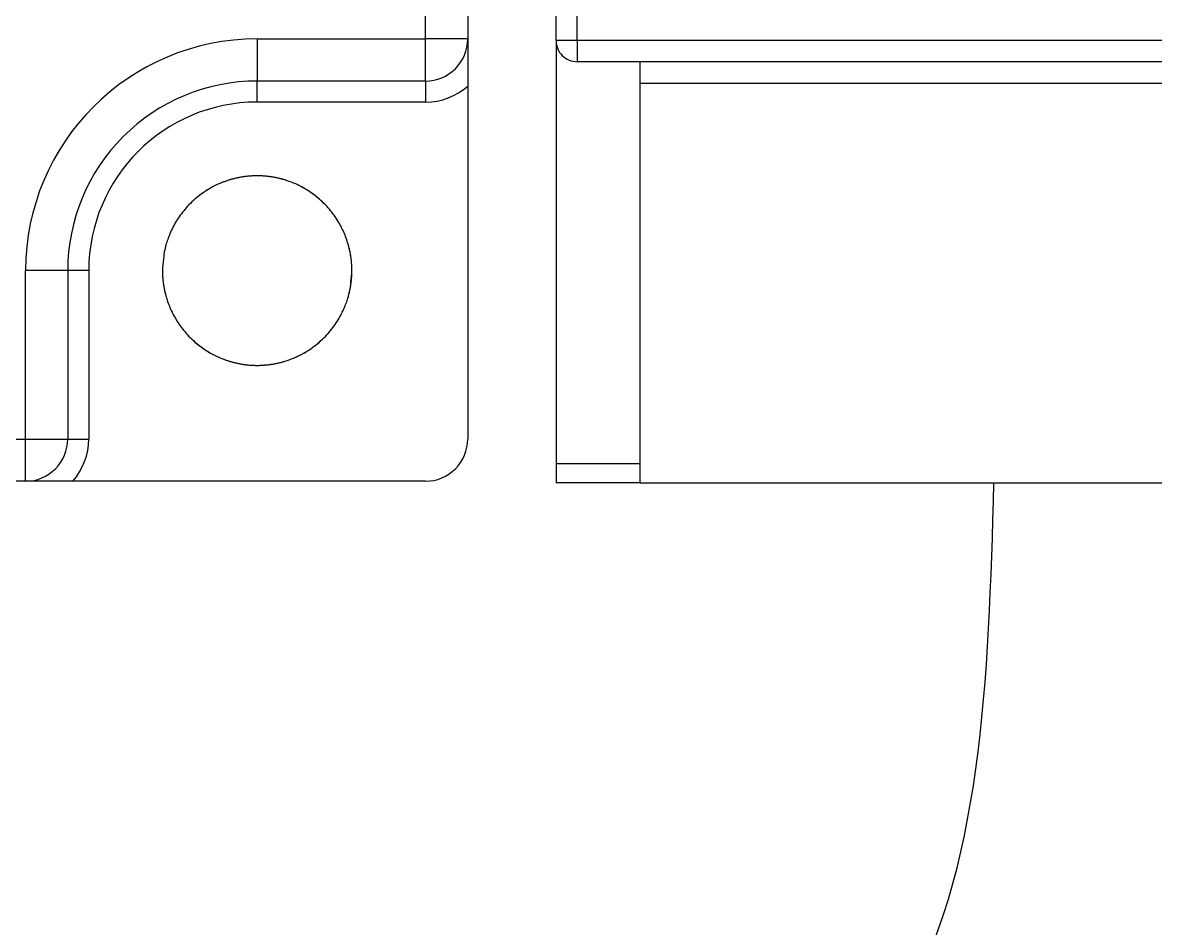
# Model space of a CAD drawing. Header units: millimetres. Extents: x 0 to 840, y -1485 to 297.
# Drawn here: x 86.681 to 89.371, y -1310.486 to -1308.336 of the extents above; entities that cross this region are included whole.
import ezdxf

# ---------------------------------------------------------------- set-up
doc = ezdxf.new("R2010")
doc.units = ezdxf.units.MM

# ---------------------------------------------------------------- blocks, each defined once
blk = doc.blocks.new('OTM30F3M_(40_60_63_80_100_125)')
at = {"linetype": 'Continuous'}
for p, q in [((15.9, 1.0541), (15.9, 1.4541)), ((16.26, 1.05), (16.26, 1.3)), ((15.5, 1.0541), (15.5, 0.9541)), ((15.5, 1.0541), (15.9, 1.0541)), ((16, 1.0541), (15.9, 1.0541)), ((15.9, 0.9541), (15.9, 1.0541)), ((16.26, 1.05), (16.21, 1.05)), ((16.26, 1.05), (16.26, 1)), ((18.29, 1.05), (16.26, 1.05)), ((15.5, 0.9041), (15.5, 0.9541)), ((15.9, 0.9541), (15.9, 0.9041)), ((15.9, 0.9041), (15.5, 0.9041)), ((15.05, 0.5041), (14.95, 0.5041)), ((14.95, 0.1041), (14.95, 0.5041)), ((15.1, 0.5041), (15.05, 0.5041)), ((15.1, 0.5041), (15.1, 0.1041)), ((14.69, 0.1041), (14.95, 0.1041)), ((14.95, 0.0041), (14.95, 0.1041)), ((14.95, 0.1041), (15.05, 0.1041)), ((15.05, 0.1041), (15.1, 0.1041))]:
    blk.add_line(p, q, dxfattribs=at)
for points in [[(16, 1.3), (16, 1.0541)], [(16.21, 1.05), (16.21, 1.25)], [(16, 1.0541), (16, 0.9423)], [(16.21, 1.05), (16.21, 0.0456)], [(18.29, 1), (16.26, 1)], [(16.41, 0.0456), (16.41, 1)], [(16.4102, 0.9991), (16.4102, 0.9991), (16.4102, 0.9992), (16.4102, 0.9992), (16.4102, 0.9993), (16.4102, 0.9993), (16.4102, 0.9994), (16.4102, 0.9994), (16.4102, 0.9995), (16.4102, 0.9995), (16.4102, 0.9995), (16.4102, 0.9996), (16.4102, 0.9996), (16.4102, 0.9997), (16.4102, 0.9997), (16.4102, 0.9998), (16.4102, 0.9998), (16.4102, 0.9999), (16.4102, 1)], [(16.4316, 0.9991), (16.4316, 0.9991), (16.4316, 0.9992), (16.4316, 0.9992), (16.4316, 0.9993), (16.4316, 0.9993), (16.4316, 0.9994), (16.4316, 0.9994), (16.4316, 0.9995), (16.4316, 0.9995), (16.4316, 0.9995), (16.4316, 0.9996), (16.4316, 0.9996), (16.4316, 0.9997), (16.4316, 0.9997), (16.4316, 0.9998), (16.4316, 0.9998), (16.4316, 0.9999), (16.4316, 1)], [(16.49, 1), (16.49, 0.9991)], [(16.5, 1), (16.5, 0.9991)], [(15.9, 0.9541), (15.5, 0.9541)], [(16, 0.9423), (16, 0.1041)], [(16.41, 0.9491), (17.84, 0.9491)], [(15.05, 0.5041), (15.05, 0.1041)], [(16.21, 0.0456), (16.21, 0)], [(16.41, 0.0456), (16.21, 0.0456)], [(16.41, 0), (16.41, 0.0456)], [(14.95, 0.0041), (7.1, 0.0041)], [(15.0618, 0.0041), (14.95, 0.0041)], [(15.9, 0.0041), (15.0618, 0.0041)], [(16.21, 0), (16.21, -0.0009)], [(16.41, 0), (16.21, 0)], [(16.41, -0.0009), (16.41, 0)], [(16.41, -0.0009), (16.41, -0.0009)], [(18.09, -0.0009), (16.41, -0.0009)]]:
    blk.add_lwpolyline(points, dxfattribs=at)
for points in [[(15.9, 0.9541, 0.414214), (16, 1.0541)], [(16.21, 1.05, 0.414214), (16.26, 1)], [(15.5, 0.9541, 0.414214), (15.05, 0.5041)], [(15.725, 0.5041), (15.7247, 0.5156, 0.016068), (15.7238, 0.5277, 0.013634), (15.722, 0.5404, 0.013229), (15.7195, 0.5535, 0.014855), (15.716, 0.5671, 0.015636), (15.7114, 0.5811, 0.016407), (15.7056, 0.5954, 0.016954), (15.6985, 0.61, 0.017987), (15.69, 0.6246, 0.0186), (15.68, 0.6391, 0.019602), (15.6684, 0.6533, 0.020185), (15.6552, 0.667, 0.021166), (15.6403, 0.68, 0.021699), (15.6239, 0.6919, 0.022581), (15.6059, 0.7026, 0.023025), (15.5865, 0.7118, 0.023734), (15.566, 0.7192, 0.024054), (15.5446, 0.7246, 0.024516), (15.5224, 0.728, 0.024684), (15.5, 0.7291, 0.024846), (15.4776, 0.728, 0.024845), (15.4554, 0.7246, 0.02468), (15.434, 0.7192, 0.024517), (15.4135, 0.7118, 0.024069), (15.3941, 0.7026, 0.02373), (15.3761, 0.6919, 0.022967), (15.3597, 0.68, 0.022596), (15.3448, 0.667, 0.021906), (15.3316, 0.6533, 0.021107), (15.32, 0.6391, 0.01947), (15.31, 0.6247, 0.01982), (15.3015, 0.61, 0.020911), (15.2944, 0.5951, 0.017234), (15.2886, 0.5811, 0.009618), (15.2841, 0.5686, 0.019493), (15.2805, 0.5535, 0.03016), (15.2774, 0.5317, 0.016785), (15.275, 0.5041, 0.010156)], [(15.5661, 0.7192), (15.5624, 0.7203, 0.004278), (15.5587, 0.7213, 0.00425), (15.555, 0.7223, 0.004241), (15.5512, 0.7232, 0.004264), (15.5475, 0.724, 0.004275), (15.5437, 0.7248, 0.004281), (15.5399, 0.7255, 0.004285), (15.536, 0.7262, 0.004294), (15.5322, 0.7268, 0.004299), (15.5283, 0.7273, 0.004306), (15.5244, 0.7278, 0.004309), (15.5206, 0.7282, 0.004314), (15.5167, 0.7285, 0.004317), (15.5128, 0.7287, 0.00432), (15.5089, 0.7289, 0.004322), (15.505, 0.729, 0.004324), (15.501, 0.7291, 0.004325), (15.4971, 0.7291, 0.004325), (15.4932, 0.729, 0.004324), (15.4893, 0.7288, 0.004324), (15.4854, 0.7286, 0.004321), (15.4815, 0.7283, 0.004316), (15.4776, 0.728, 0.004317), (15.4737, 0.7276, 0.00432), (15.4699, 0.7271, 0.004306), (15.466, 0.7265, 0.004275), (15.4622, 0.7259, 0.004306), (15.4584, 0.7252, 0.004381), (15.4546, 0.7245, 0.004257), (15.4508, 0.7237, 0.003977), (15.4471, 0.7228, 0.004366), (15.4433, 0.7218, 0.005166), (15.4395, 0.7208, 0.003947), (15.4359, 0.7198, 0.001424), (15.4327, 0.7188, 0.005489), (15.4286, 0.7175, 0.009398), (15.4224, 0.7152, 0.004633), (15.4144, 0.7122, 0.002472)], [(15.6583, 0.6639), (15.6566, 0.6657, 0.002745), (15.6548, 0.6673, 0.002707), (15.6531, 0.669, 0.002698), (15.6512, 0.6707, 0.002726), (15.6494, 0.6723, 0.002739), (15.6475, 0.674, 0.00275), (15.6456, 0.6756, 0.002757), (15.6437, 0.6772, 0.002772), (15.6418, 0.6788, 0.002781), (15.6398, 0.6804, 0.002795), (15.6378, 0.682, 0.002803), (15.6358, 0.6835, 0.002815), (15.6337, 0.685, 0.002825), (15.6317, 0.6866, 0.002844), (15.6296, 0.6881, 0.002844), (15.6274, 0.6895, 0.002838), (15.6253, 0.691, 0.002872), (15.6231, 0.6924, 0.002946), (15.6209, 0.6938, 0.002866), (15.6187, 0.6952, 0.002679), (15.6165, 0.6966, 0.002977), (15.6142, 0.698, 0.003581), (15.6118, 0.6993, 0.002702), (15.6096, 0.7006, 0.000883), (15.6076, 0.7017, 0.003868), (15.6049, 0.7031, 0.006695), (15.6008, 0.7052, 0.003249), (15.5953, 0.7079, 0.001707)], [(15.3869, 0.6986), (15.385, 0.6975, 0.002463), (15.383, 0.6963, 0.002487), (15.3811, 0.6951, 0.002491), (15.3792, 0.6939, 0.002475), (15.3773, 0.6927, 0.002467), (15.3755, 0.6915, 0.00246), (15.3736, 0.6903, 0.002455), (15.3718, 0.689, 0.002445), (15.37, 0.6878, 0.002439), (15.3682, 0.6865, 0.00243), (15.3665, 0.6852, 0.002424), (15.3647, 0.6839, 0.002413), (15.363, 0.6826, 0.002409), (15.3613, 0.6812, 0.002403), (15.3596, 0.6799, 0.002392), (15.3579, 0.6785, 0.002368), (15.3562, 0.6772, 0.002381), (15.3546, 0.6758, 0.002416), (15.353, 0.6744, 0.002345), (15.3514, 0.673, 0.002189), (15.3498, 0.6716, 0.002396), (15.3482, 0.6702, 0.002825), (15.3466, 0.6687, 0.002162), (15.3451, 0.6673, 0.00079), (15.3438, 0.6661, 0.002991), (15.3421, 0.6644, 0.00511), (15.3396, 0.6619, 0.002525), (15.3364, 0.6585, 0.001352)], [(15.7157, 0.4402), (15.7166, 0.4433, 0.00333), (15.7174, 0.4463, 0.00345), (15.7182, 0.4493, 0.003478), (15.719, 0.4523, 0.003391), (15.7196, 0.4552, 0.003348), (15.7203, 0.4582, 0.003315), (15.7209, 0.4611, 0.003291), (15.7214, 0.464, 0.003245), (15.7219, 0.4668, 0.003217), (15.7224, 0.4697, 0.003175), (15.7228, 0.4725, 0.003149), (15.7231, 0.4753, 0.003107), (15.7235, 0.4781, 0.00308), (15.7238, 0.4808, 0.003039), (15.7241, 0.4835, 0.003014), (15.7243, 0.4862, 0.002974), (15.7245, 0.4888, 0.002948), (15.7246, 0.4915, 0.002907), (15.7248, 0.4941, 0.002885), (15.7249, 0.4966, 0.002852), (15.7249, 0.4992, 0.002819), (15.725, 0.5017, 0.002761), (15.725, 0.5042, 0.002781), (15.725, 0.5067, 0.002782), (15.7249, 0.5092, 0.002763), (15.7249, 0.5118, 0.002821), (15.7248, 0.5144, 0.002856), (15.7246, 0.517, 0.002887), (15.7245, 0.5196, 0.002909), (15.7243, 0.5222, 0.002951), (15.724, 0.5249, 0.002977), (15.7238, 0.5276, 0.003014), (15.7235, 0.5304, 0.003043), (15.7231, 0.5331, 0.003091), (15.7227, 0.5359, 0.003107), (15.7223, 0.5388, 0.003125), (15.7219, 0.5416, 0.003186), (15.7213, 0.5445, 0.003307), (15.7208, 0.5474, 0.003222), (15.7202, 0.5503, 0.003013), (15.7196, 0.5532, 0.00341), (15.7189, 0.5562, 0.004196), (15.7181, 0.5592, 0.00311), (15.7174, 0.5622, 0.000864), (15.7167, 0.5648, 0.004635), (15.7157, 0.5682, 0.008135), (15.7139, 0.5736, 0.003866), (15.7116, 0.5806, 0.001989)], [(15.275, 0.5041), (15.2753, 0.4926, 0.016068), (15.2762, 0.4805, 0.013634), (15.278, 0.4678, 0.013229), (15.2805, 0.4547, 0.014855), (15.284, 0.4411, 0.015636), (15.2886, 0.4271, 0.016407), (15.2944, 0.4128, 0.016954), (15.3015, 0.3982, 0.017987), (15.31, 0.3836, 0.0186), (15.32, 0.3691, 0.019602), (15.3316, 0.3549, 0.020185), (15.3448, 0.3412, 0.021166), (15.3597, 0.3282, 0.021699), (15.3761, 0.3163, 0.022581), (15.3941, 0.3056, 0.023025), (15.4135, 0.2964, 0.023734), (15.434, 0.289, 0.024054), (15.4554, 0.2836, 0.024516), (15.4776, 0.2802, 0.024684), (15.5, 0.2791, 0.024846), (15.5224, 0.2802, 0.024845), (15.5446, 0.2836, 0.02468), (15.566, 0.289, 0.024517), (15.5865, 0.2964, 0.024069), (15.6059, 0.3056, 0.02373), (15.6239, 0.3163, 0.022967), (15.6403, 0.3282, 0.022596), (15.6552, 0.3412, 0.021906), (15.6684, 0.3549, 0.021107), (15.68, 0.3691, 0.01947), (15.69, 0.3835, 0.01982), (15.6985, 0.3982, 0.020911), (15.7056, 0.4131, 0.017234), (15.7114, 0.4271, 0.009618), (15.7159, 0.4396, 0.019493), (15.7195, 0.4547, 0.03016), (15.7226, 0.4765, 0.016785), (15.725, 0.5041, 0.010156)], [(15.275, 0.5041), (15.275, 0.5023, 0.002016), (15.275, 0.5006, 0.001964), (15.2751, 0.4988, 0.001954), (15.2751, 0.497, 0.00199), (15.2752, 0.4952, 0.002008), (15.2753, 0.4933, 0.002022), (15.2754, 0.4915, 0.002033), (15.2755, 0.4897, 0.002054), (15.2756, 0.4878, 0.002067), (15.2757, 0.4859, 0.002086), (15.2759, 0.484, 0.002098), (15.2761, 0.4821, 0.002117), (15.2763, 0.4802, 0.002132), (15.2765, 0.4783, 0.002157), (15.2767, 0.4763, 0.002163), (15.277, 0.4744, 0.002168), (15.2772, 0.4724, 0.002203), (15.2775, 0.4704, 0.002275), (15.2779, 0.4684, 0.002215), (15.2782, 0.4664, 0.002071), (15.2785, 0.4644, 0.002327), (15.2789, 0.4623, 0.002837), (15.2793, 0.4602, 0.002117), (15.2797, 0.4582, 0.000629), (15.2801, 0.4564, 0.003106), (15.2806, 0.4541, 0.005421), (15.2815, 0.4504, 0.002597), (15.2827, 0.4456, 0.001347)], [(15.3464, 0.3397), (15.3478, 0.3384, 0.002146), (15.3492, 0.3371, 0.002124), (15.3506, 0.3358, 0.002118), (15.3521, 0.3345, 0.002135), (15.3536, 0.3333, 0.002143), (15.355, 0.332, 0.002149), (15.3565, 0.3308, 0.002154), (15.358, 0.3295, 0.002163), (15.3596, 0.3283, 0.002168), (15.3611, 0.3271, 0.002176), (15.3627, 0.3259, 0.002181), (15.3642, 0.3247, 0.002188), (15.3658, 0.3235, 0.002195), (15.3674, 0.3223, 0.002207), (15.3691, 0.3211, 0.002206), (15.3707, 0.32, 0.002199), (15.3723, 0.3188, 0.002224), (15.374, 0.3177, 0.002279), (15.3757, 0.3166, 0.002216), (15.3774, 0.3154, 0.002071), (15.3791, 0.3144, 0.002299), (15.3808, 0.3133, 0.00276), (15.3826, 0.3122, 0.002085), (15.3843, 0.3111, 0.000687), (15.3858, 0.3102, 0.002977), (15.3878, 0.309, 0.005147), (15.391, 0.3073, 0.002501), (15.3951, 0.3051, 0.001316)], [(15.5889, 0.2974), (15.5917, 0.2986, 0.003262), (15.5944, 0.2998, 0.003295), (15.5971, 0.3011, 0.003301), (15.5997, 0.3024, 0.003278), (15.6024, 0.3037, 0.003267), (15.605, 0.3051, 0.003257), (15.6076, 0.3065, 0.00325), (15.6101, 0.3079, 0.003236), (15.6127, 0.3094, 0.003227), (15.6152, 0.3108, 0.003214), (15.6177, 0.3123, 0.003205), (15.6201, 0.3138, 0.003189), (15.6225, 0.3154, 0.003182), (15.6249, 0.317, 0.003172), (15.6273, 0.3186, 0.003156), (15.6296, 0.3202, 0.003123), (15.6319, 0.3218, 0.003138), (15.6342, 0.3235, 0.003181), (15.6365, 0.3252, 0.003087), (15.6387, 0.3269, 0.002881), (15.6408, 0.3286, 0.003148), (15.643, 0.3304, 0.003704), (15.6452, 0.3322, 0.00284), (15.6472, 0.334, 0.001052), (15.649, 0.3355, 0.003912), (15.6513, 0.3376, 0.006671), (15.6547, 0.3408, 0.003304), (15.6591, 0.345, 0.001773)], [(15.4207, 0.2935), (15.4241, 0.2923, 0.003988), (15.4275, 0.2911, 0.003956), (15.4309, 0.29, 0.003947), (15.4343, 0.2889, 0.003972), (15.4377, 0.2879, 0.003984), (15.4412, 0.2869, 0.003991), (15.4447, 0.286, 0.003997), (15.4482, 0.2851, 0.004008), (15.4518, 0.2843, 0.004014), (15.4553, 0.2836, 0.004022), (15.4589, 0.2829, 0.004027), (15.4625, 0.2822, 0.004035), (15.4661, 0.2817, 0.004039), (15.4697, 0.2811, 0.004045), (15.4734, 0.2807, 0.004048), (15.477, 0.2803, 0.004053), (15.4807, 0.2799, 0.004056), (15.4843, 0.2796, 0.004059), (15.488, 0.2794, 0.004061), (15.4917, 0.2793, 0.004064), (15.4953, 0.2791, 0.004064), (15.499, 0.2791, 0.004063), (15.5027, 0.2791, 0.004066), (15.5064, 0.2792, 0.004072), (15.51, 0.2793, 0.004062), (15.5137, 0.2795, 0.004036), (15.5174, 0.2798, 0.004068), (15.521, 0.2801, 0.004145), (15.5247, 0.2805, 0.004028), (15.5283, 0.2809, 0.003764), (15.5319, 0.2814, 0.00414), (15.5356, 0.2819, 0.004912), (15.5393, 0.2826, 0.003746), (15.5428, 0.2832, 0.001331), (15.5459, 0.2838, 0.005234), (15.5499, 0.2847, 0.008977), (15.556, 0.2862, 0.004414), (15.5639, 0.2884, 0.002349)], [(14.95, 0.0041, 0.414214), (15.05, 0.1041)], [(15.9, 0.0041, 0.414214), (16, 0.1041)]]:
    blk.add_lwpolyline(points, format="xyb", dxfattribs=at)
for centre, radius, start, end in [((15.5, 0.5041), 0.55, 90, 180), ((15.9, 1.0541), 0.15, 270, 311.8103), ((15.5, 0.5041), 0.4, 90, 180), ((14.95, 0.1041), 0.15, 318.1897, 0)]:
    blk.add_arc(centre, radius, start, end, dxfattribs=at)

msp = doc.modelspace()

# ---------------------------------------------------------------- linework, layer by layer
at = {"color": 1}
for points in [[(76.269, -1315.3815), (76.7095, -1313.4199), (78.8038, -1312.4185), (81.8372, -1312.124), (87.0896, -1311.5771), (88.762, -1310.6911), (88.9881, -1309.4295)], [(90.2381, -1315.3815), (89.971, -1313.8412), (87.7033, -1312.4185), (83.9656, -1311.9265), (80.6772, -1311.7435), (77.5903, -1310.4237), (77.4881, -1309.4295)], [(83.2381, -1315.3815), (83.3694, -1313.827), (85.7729, -1312.4185), (88.8064, -1312.124), (90.4991, -1311.523), (91.0467, -1310.8197), (91.2381, -1309.4295)]]:
    msp.add_spline(points, degree=3, dxfattribs=at)

# ---------------------------------------------------------------- block references
msp.add_blockref('OTM30F3M_(40_60_63_80_100_125)', (71.7381, -1309.4286))

doc.saveas('drawing.dxf')
